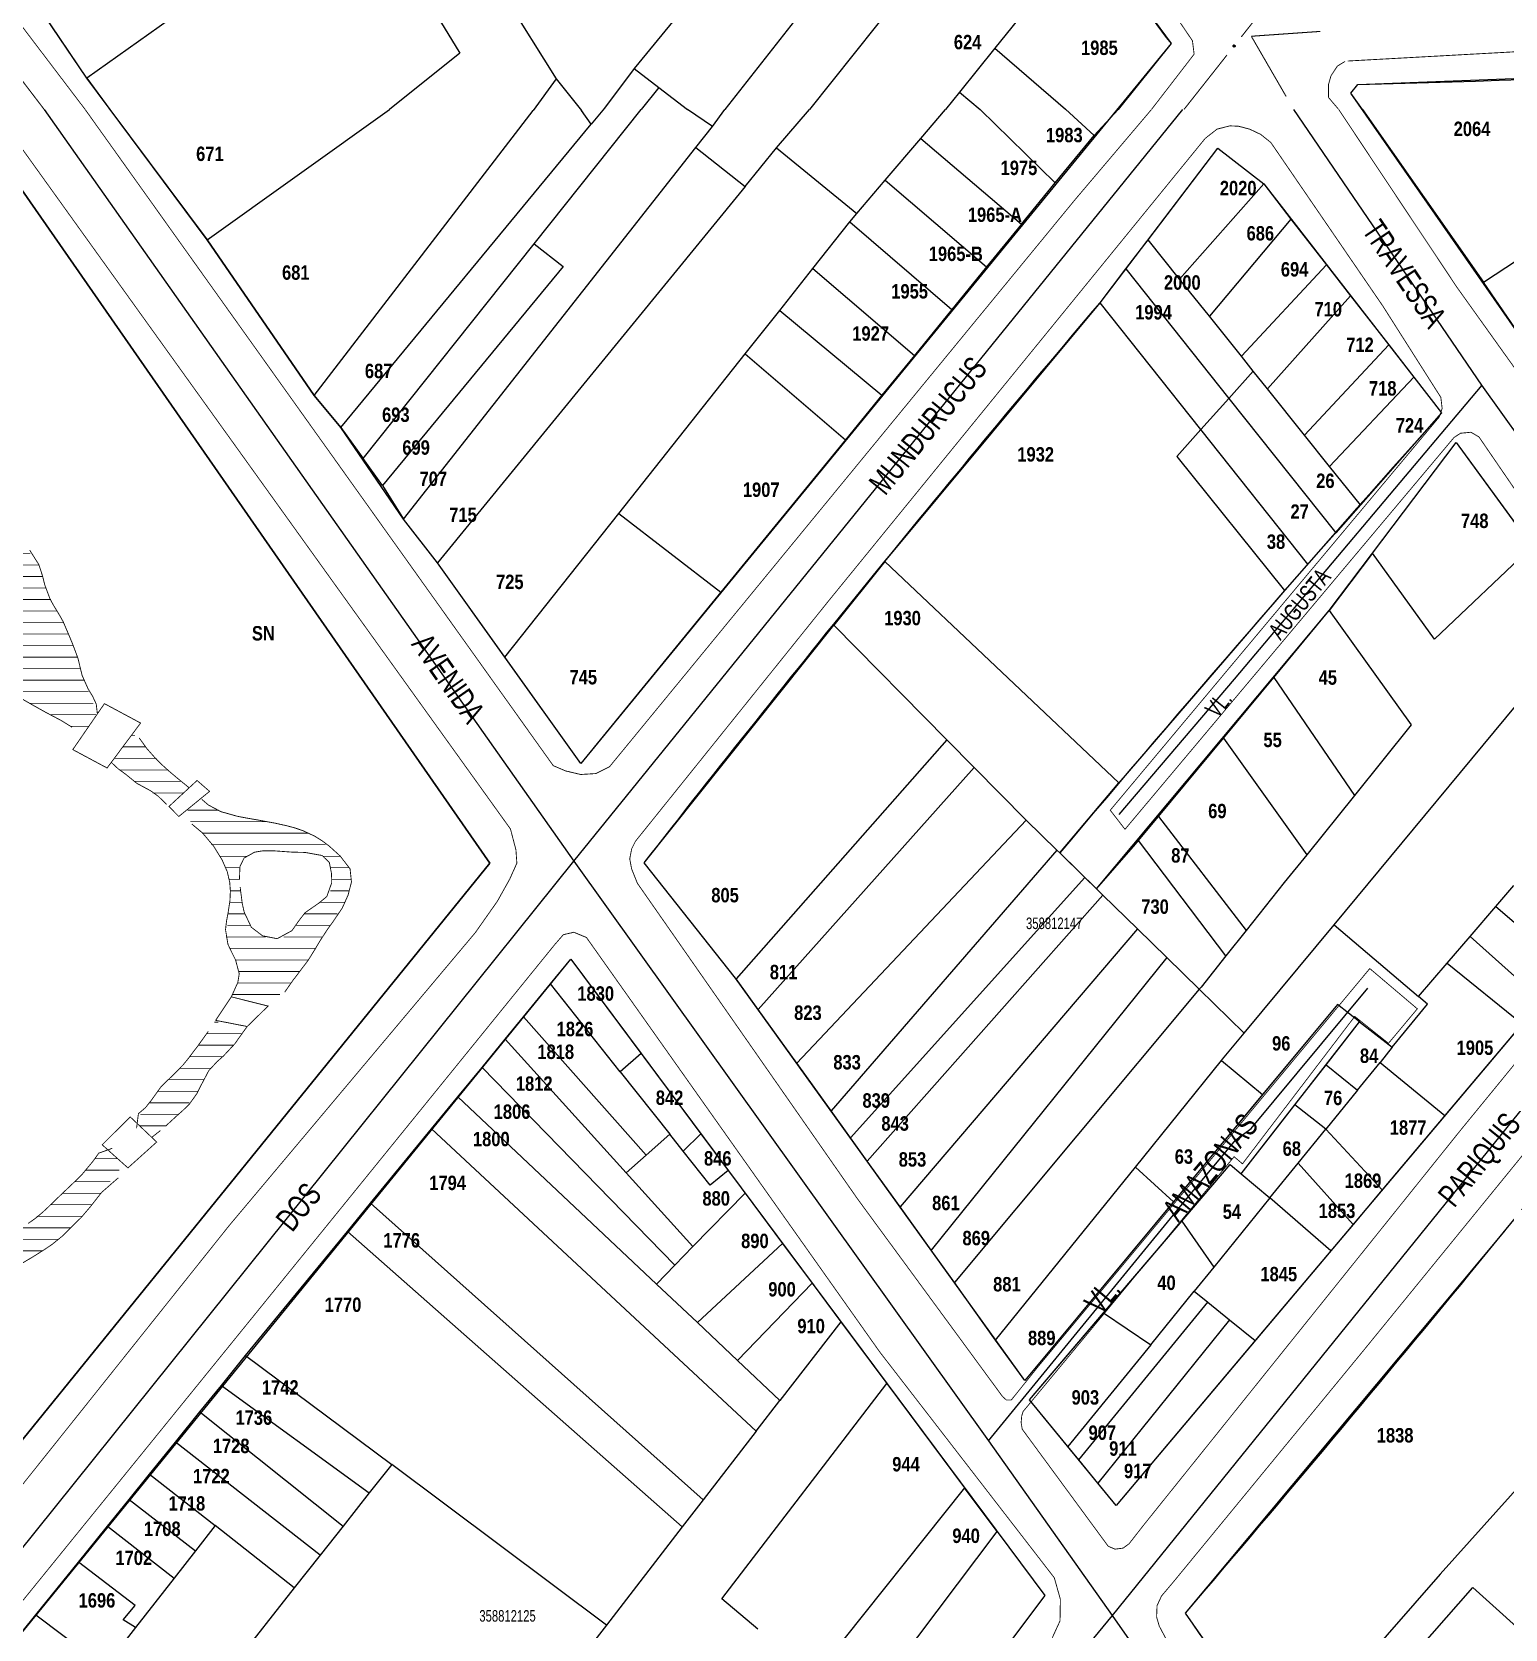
# Model space of a CAD drawing. Extents: x 200120 to 201962, y 4837541 to 4839252.
# Drawn here: x 201200 to 201455.8, y 4838482 to 4838759.2 of the extents above; entities that cross this region are included whole.
import ezdxf
from ezdxf.enums import TextEntityAlignment as Align

# ---------------------------------------------------------------- set-up
doc = ezdxf.new("R2010")
doc.units = 0
doc.header["$LTSCALE"] = 3
doc.header["$MEASUREMENT"] = 0
for name, color, linetype in [('CD-MALHA-LOTES', 40, 'CONTINUOUS'), ('CD_TXT_QUADRA', 7, 'CONTINUOUS'), ('HD-CURSO-PERENE', 170, 'CONTINUOUS'), ('HD-HACH-HIDROG', 160, 'CONTINUOUS'), ('HD-LAGOS-PERENE', 170, 'CONTINUOUS'), ('RU-QUADRAS', 210, 'CONTINUOUS'), ('SV-EIXO-RUA-PAV', 20, 'CONTINUOUS'), ('SV-PONTE-BUEIRO', 7, 'CONTINUOUS'), ('SV-RUA-PAVIM-S-GUIA-C-GUIA', 7, 'CONTINUOUS'), ('SV-TXT-RUA-PAV-S-GUIA-C-GUIA', 7, 'CONTINUOUS'), ('Th_NmrPort', 1, 'CONTINUOUS')]:
    doc.layers.add(name, color=color, linetype=linetype)
doc.styles.add('ARIAL', font='ARIAL.TTF')
doc.styles.get("Standard").update_dxf_attribs({"font": 'swisscbo.ttf'})

# ---------------------------------------------------------------- blocks, each defined once
blk = doc.blocks.new('*X11')
at = {"layer": 'HD-HACH-HIDROG', "const_width": 0.13}
for points in [[(201210.890618, 4838563.671278), (201214.92826, 4838563.671318)], [(201209.262786, 4838561.671228), (201215.197463, 4838561.671288)], [(201205.373453, 4838557.671124), (201212.091648, 4838557.671191)], [(201207.469318, 4838559.671177), (201213.652172, 4838559.671239)], [(201203.192215, 4838555.671069), (201210.48648, 4838555.671142)], [(201197.799749, 4838551.670949), (201206.778422, 4838551.671039)], [(201200.852047, 4838553.671012), (201208.764419, 4838553.671091)], [(201174.188808, 4838549.67068), (201174.506343, 4838549.670683)], [(201193.393474, 4838549.670872), (201204.535617, 4838549.670983)], [(201173.498357, 4838547.67064), (201179.138388, 4838547.670696)], [(201187.400069, 4838547.670779), (201201.772126, 4838547.670923)], [(201172.117454, 4838543.67056), (201194.9466, 4838543.670788)], [(201172.807906, 4838545.6706), (201198.464953, 4838545.670856)], [(201174.391255, 4838541.67055), (201191.741195, 4838541.670723)], [(201175.524446, 4838539.670528), (201190.546253, 4838539.670678)], [(201176.017243, 4838537.6705), (201190.222415, 4838537.670642)], [(201176.18825, 4838535.670469), (201190.18547, 4838535.670609)], [(201175.59253, 4838533.67043), (201190.285471, 4838533.670577)], [(201170.965045, 4838529.670317), (201179.391254, 4838529.670402)], [(201174.089612, 4838531.670382), (201175.780338, 4838531.670399)], [(201177.617227, 4838531.670417), (201182.226541, 4838531.670463)], [(201180.202134, 4838529.67041), (201180.202134, 4838529.67041)], [(201185.976041, 4838531.670501), (201190.385473, 4838531.670545)], [(201187.470831, 4838529.670483), (201190.365465, 4838529.670511)], [(201168.737535, 4838527.670262), (201180.079995, 4838527.670376)], [(201187.59671, 4838527.670451), (201190.367791, 4838527.670478)], [(201166.702279, 4838525.670209), (201181.318268, 4838525.670355)], [(201187.316739, 4838525.670415), (201187.316739, 4838525.670415)], [(201188.043168, 4838525.670422), (201190.076004, 4838525.670443)], [(201164.249134, 4838521.670118), (201189.147793, 4838521.670367)], [(201165.475707, 4838523.670164), (201189.658231, 4838523.670405)], [(201189.693796, 4838523.670406), (201189.693796, 4838523.670406)], [(201164.046543, 4838519.670083), (201175.062302, 4838519.670193)], [(201179.022817, 4838519.670233), (201188.137805, 4838519.670324)], [(201163.886682, 4838517.670049), (201174.041494, 4838517.67015)], [(201163.942699, 4838515.670016), (201174.563338, 4838515.670122)], [(201179.47287, 4838515.670172), (201185.852594, 4838515.670235)], [(201179.957822, 4838517.670209), (201187.127816, 4838517.670281)], [(201165.271744, 4838513.669997), (201183.688792, 4838513.670181)], [(201166.60079, 4838511.669977), (201180.188226, 4838511.670113)]]:
    blk.add_lwpolyline(points, dxfattribs=at)
blk = doc.blocks.new('*X9')
at = {"layer": 'HD-HACH-HIDROG', "const_width": 0.13}
for points in [[(201230.359949, 4838585.370392), (201236.516696, 4838585.370454)], [(201231.729866, 4838587.370439), (201232.382114, 4838587.370445)], [(201228.93867, 4838583.370345), (201235.013731, 4838583.370406)], [(201225.677369, 4838579.370246), (201231.166032, 4838579.370301)], [(201227.310153, 4838581.370296), (201233.194019, 4838581.370355)], [(201223.825072, 4838577.370195), (201229.910968, 4838577.370256)], [(201221.887359, 4838575.370142), (201228.85539, 4838575.370212)], [(201218.835526, 4838571.370046), (201225.362726, 4838571.370111)], [(201220.390891, 4838573.370095), (201227.367855, 4838573.370164)], [(201218.741047, 4838569.370012), (201223.257674, 4838569.370057)]]:
    blk.add_lwpolyline(points, dxfattribs=at)
blk = doc.blocks.new('*X8')
at = {"layer": 'HD-HACH-HIDROG', "const_width": 0.13}
for points in [[(201227.078708, 4838624.160421), (201232.444681, 4838624.160475)], [(201227.516299, 4838622.160393), (201240.786704, 4838622.160525)], [(201229.548697, 4838620.16038), (201248.017296, 4838620.160565)], [(201231.181465, 4838618.160363), (201251.059371, 4838618.160562)], [(201232.660057, 4838616.160345), (201237.377745, 4838616.160392)], [(201250.598676, 4838616.160525), (201253.512179, 4838616.160554)], [(201233.699439, 4838614.160323), (201236.216677, 4838614.160348)], [(201251.887103, 4838614.160504), (201255.00184, 4838614.160536)], [(201234.279632, 4838612.160295), (201236.124102, 4838612.160314)], [(201234.488168, 4838610.160264), (201236.272186, 4838610.160282)], [(201251.823922, 4838610.160438), (201255.105465, 4838610.160471)], [(201252.061783, 4838612.160473), (201255.45344, 4838612.160507)], [(201234.315131, 4838608.16023), (201236.529134, 4838608.160252)], [(201250.041766, 4838608.160387), (201254.359598, 4838608.16043)], [(201233.945875, 4838604.16016), (201238.065599, 4838604.160201)], [(201234.133878, 4838606.160195), (201237.068238, 4838606.160224)], [(201245.864907, 4838604.160279), (201251.763286, 4838604.160338)], [(201247.306118, 4838606.160327), (201253.061442, 4838606.160384)], [(201233.757872, 4838602.160125), (201240.592251, 4838602.160194)], [(201243.71573, 4838602.160225), (201250.481913, 4838602.160292)], [(201234.486066, 4838600.160099), (201249.255218, 4838600.160247)], [(201235.310504, 4838598.160075), (201248.028524, 4838598.160202)], [(201235.872422, 4838596.160047), (201246.532615, 4838596.160154)], [(201235.739524, 4838594.160013), (201245.032579, 4838594.160106)], [(201234.839907, 4838592.159971), (201243.08389, 4838592.160053)]]:
    blk.add_lwpolyline(points, dxfattribs=at)
blk = doc.blocks.new('*X7')
at = {"layer": 'HD-HACH-HIDROG', "const_width": 0.13}
for points in [[(201215.828089, 4838635.150081), (201219.780733, 4838635.150121)], [(201217.321082, 4838637.150129), (201217.961143, 4838637.150135)], [(201214.335095, 4838633.150033), (201221.674116, 4838633.150106)], [(201215.248473, 4838631.150009), (201223.643979, 4838631.150093)], [(201217.889099, 4838629.150003), (201226.001571, 4838629.150084)], [(201220.984069, 4838627.150001), (201226.432858, 4838627.150055)]]:
    blk.add_lwpolyline(points, dxfattribs=at)
blk = doc.blocks.new('*X6')
at = {"layer": 'HD-HACH-HIDROG', "const_width": 0.13}
for points in [[(201181.263297, 4838676.720947), (201191.504645, 4838676.721049)], [(201179.778399, 4838674.720899), (201184.575349, 4838674.720947)], [(201188.154752, 4838674.720983), (201194.214347, 4838674.721043)], [(201178.461892, 4838670.72082), (201181.95884, 4838670.720855)], [(201178.936281, 4838672.720857), (201182.95182, 4838672.720898)], [(201188.693458, 4838670.720922), (201198.213136, 4838670.721017)], [(201188.984239, 4838672.720958), (201196.324748, 4838672.721031)], [(201177.987503, 4838668.720782), (201181.30473, 4838668.720815)], [(201186.923676, 4838668.720871), (201199.750488, 4838668.720999)], [(201176.93777, 4838666.720738), (201177.384666, 4838666.720743)], [(201180.005839, 4838666.720769), (201180.65062, 4838666.720776)], [(201185.393109, 4838666.720823), (201189.687095, 4838666.720866)], [(201192.431794, 4838666.720893), (201201.266702, 4838666.720982)], [(201173.842308, 4838662.720641), (201178.558237, 4838662.720689)], [(201176.187281, 4838664.720698), (201178.687444, 4838664.720723)], [(201179.704897, 4838664.720733), (201180.613048, 4838664.720742)], [(201182.539204, 4838662.720728), (201183.01848, 4838662.720733)], [(201184.31452, 4838664.720779), (201187.633991, 4838664.720812)], [(201185.463094, 4838662.720758), (201185.551422, 4838662.720759)], [(201193.358196, 4838664.72087), (201201.864667, 4838664.720955)], [(201194.138275, 4838662.720844), (201202.462632, 4838662.720928)], [(201170.028672, 4838660.72057), (201178.160821, 4838660.720652)], [(201178.361535, 4838660.720654), (201182.90588, 4838660.720699)], [(201184.726873, 4838660.720717), (201184.833616, 4838660.720718)], [(201195.167163, 4838660.720822), (201203.33575, 4838660.720903)], [(201166.348862, 4838658.7205), (201178.815669, 4838658.720625)], [(201196.19605, 4838658.720799), (201204.442165, 4838658.720881)], [(201163.898178, 4838654.72041), (201169.17781, 4838654.720463)], [(201164.440996, 4838656.720448), (201176.9411, 4838656.720573)], [(201170.589492, 4838654.720477), (201176.605097, 4838654.720537)], [(201196.975912, 4838656.720774), (201205.524571, 4838656.720859)], [(201197.324413, 4838654.720744), (201206.371236, 4838654.720835)], [(201163.705483, 4838652.720375), (201167.967912, 4838652.720418)], [(201172.656382, 4838652.720465), (201176.995404, 4838652.720508)], [(201186.699066, 4838652.720605), (201192.726532, 4838652.720665)], [(201196.28653, 4838652.720701), (201207.217902, 4838652.72081)], [(201163.678838, 4838650.720342), (201167.749503, 4838650.720382)], [(201163.700913, 4838648.720309), (201168.329875, 4838648.720355)], [(201174.790362, 4838650.720453), (201207.964442, 4838650.720785)], [(201177.295915, 4838648.720445), (201208.540692, 4838648.720757)], [(201163.585079, 4838646.720275), (201169.704711, 4838646.720336)], [(201176.907418, 4838646.720408), (201188.558516, 4838646.720525)], [(201189.447763, 4838646.720533), (201209.116942, 4838646.72073)], [(201163.144131, 4838644.720237), (201185.631742, 4838644.720462)], [(201195.331431, 4838644.720559), (201209.866815, 4838644.720705)], [(201160.554474, 4838640.720146), (201169.229822, 4838640.720232)], [(201162.376797, 4838642.720197), (201182.408975, 4838642.720397)], [(201199.512727, 4838642.720568), (201210.686333, 4838642.72068)], [(201203.256563, 4838640.720573), (201211.193359, 4838640.720652)], [(201159.2, 4838638.720099), (201166.067923, 4838638.720168)], [(201206.750353, 4838638.720575), (201209.817805, 4838638.720605)], [(201159.2, 4838636.720066), (201163.416993, 4838636.720108)], [(201159.2, 4838634.720033), (201161.308496, 4838634.720054)]]:
    blk.add_lwpolyline(points, dxfattribs=at)

msp = doc.modelspace()

# ---------------------------------------------------------------- linework, layer by layer
at = {"layer": 'CD-MALHA-LOTES'}
for p, q in [((201248.19, 4838819.39), (201291.07, 4838751.07)), ((201365.2, 4838803.03), (201320.32, 4838745.75)), ((201372.64, 4838793.08), (201335.02, 4838745.75)), ((201256.63, 4838784.65), (201274.35, 4838755.52)), ((201209.58, 4838751.21), (201190.76, 4838779.03)), ((201383.56, 4838776.69), (201367.2, 4838756.41)), ((201383.56, 4838776.69), (201397.78, 4838757.2)), ((201240.33, 4838773.07), (201209.58, 4838751.21)), ((201321.19, 4838773.13), (201304.57, 4838752.88)), ((201397.78, 4838757.2), (201388.58, 4838745.74)), ((201274.35, 4838755.52), (201262.14, 4838745.75)), ((201367.2, 4838756.41), (201361.05, 4838748.78)), ((201367.2, 4838756.41), (201379.47, 4838745.8)), ((201209.58, 4838751.21), (201213.57, 4838745.75)), ((201304.57, 4838752.88), (201299.43, 4838745.98)), ((201304.57, 4838752.88), (201308.85, 4838749.58)), ((201430.22, 4838750.11), (201462.95, 4838751.36)), ((201291.07, 4838751.07), (201287.07, 4838745.62)), ((201291.07, 4838751.07), (201295.43, 4838745.62)), ((201308.85, 4838749.58), (201305.8, 4838745.75)), ((201308.85, 4838749.58), (201313.84, 4838745.75)), ((201361.05, 4838748.78), (201358.6, 4838745.75)), ((201361.05, 4838748.78), (201364.64, 4838745.75)), ((201428.96, 4838748.63), (201430.22, 4838750.11)), ((201431, 4838745.74), (201428.96, 4838748.63))]:
    msp.add_line(p, q, dxfattribs=at)
at = {"layer": 'CD-MALHA-LOTES', "linetype": 'Continuous'}
for p, q in [((201213.57, 4838745.75), (201230.45, 4838723.15)), ((201230.45, 4838723.15), (201262.14, 4838745.75)), ((201249.04, 4838696.15), (201287.07, 4838745.62)), ((201287.25, 4838722.48), (201305.8, 4838745.75)), ((201297.14, 4838743.2), (201295.43, 4838745.62)), ((201299.43, 4838745.98), (201297.14, 4838743.2)), ((201318.19, 4838742.84), (201313.84, 4838745.75)), ((201318.19, 4838742.84), (201320.32, 4838745.75)), ((201329.26, 4838739.09), (201335.02, 4838745.75)), ((201354.36, 4838740.76), (201358.6, 4838745.75)), ((201377.68, 4838733.04), (201364.64, 4838745.75)), ((201384.41, 4838741.27), (201379.47, 4838745.8)), ((201384.41, 4838741.27), (201388.58, 4838745.74)), ((201431, 4838745.74), (201452.03, 4838715.81)), ((201253.69, 4838690.58), (201297.14, 4838743.2)), ((201315.29, 4838739.18), (201318.19, 4838742.84)), ((201348.17, 4838733.49), (201354.36, 4838740.76)), ((201354.36, 4838740.76), (201371.84, 4838725.88)), ((201377.68, 4838733.04), (201384.41, 4838741.27)), ((201264.54, 4838674.67), (201315.29, 4838739.18)), ((201315.29, 4838739.18), (201323.82, 4838732.42)), ((201323.82, 4838732.42), (201329.26, 4838739.09)), ((201329.26, 4838739.09), (201343.26, 4838727.72)), ((201393.79, 4838723.17), (201405.91, 4838739.08)), ((201405.91, 4838739.08), (201413.85, 4838732.84)), ((201279.53, 4838614.96), (201198.29, 4838731.85)), ((201323.82, 4838732.42), (201270.44, 4838667.1)), ((201343.26, 4838727.72), (201348.17, 4838733.49)), ((201348.17, 4838733.49), (201365.76, 4838718.44)), ((201371.84, 4838725.88), (201377.68, 4838733.04)), ((201413.85, 4838732.84), (201399.26, 4838716.34)), ((201413.85, 4838732.84), (201418.58, 4838726.75)), ((201452.03, 4838715.81), (201477.13, 4838732.33)), ((201335.61, 4838718.17), (201342.03, 4838726.27)), ((201342.03, 4838726.27), (201343.26, 4838727.72)), ((201342.03, 4838726.27), (201359.71, 4838711.03)), ((201418.58, 4838726.75), (201404.42, 4838709.89)), ((201418.58, 4838726.75), (201424.76, 4838718.8)), ((201371.84, 4838725.88), (201365.76, 4838718.44)), ((201230.45, 4838723.15), (201249.04, 4838696.15)), ((201257.53, 4838685.2), (201287.25, 4838722.48)), ((201287.25, 4838722.48), (201292.26, 4838718.49)), ((201389.95, 4838718.12), (201393.79, 4838723.17)), ((201399.26, 4838716.34), (201393.79, 4838723.17)), ((201292.26, 4838718.49), (201260.9, 4838680.48)), ((201329.84, 4838710.9), (201335.61, 4838718.17)), ((201335.61, 4838718.17), (201353.22, 4838703.1)), ((201365.76, 4838718.44), (201359.71, 4838711.03)), ((201385.46, 4838712.24), (201389.95, 4838718.12)), ((201389.95, 4838718.12), (201407.81, 4838695.63)), ((201424.76, 4838718.8), (201409.99, 4838702.94)), ((201424.76, 4838718.8), (201428.93, 4838713.45)), ((201404.42, 4838709.89), (201399.26, 4838716.34)), ((201458.86, 4838705.87), (201452.03, 4838715.81)), ((201428.93, 4838713.45), (201414.52, 4838697.28)), ((201428.93, 4838713.45), (201435.58, 4838704.9)), ((201323.87, 4838703.37), (201329.84, 4838710.9)), ((201329.84, 4838710.9), (201347.59, 4838696.2)), ((201348.07, 4838667.32), (201385.46, 4838712.24)), ((201359.71, 4838711.03), (201353.22, 4838703.1)), ((201402.96, 4838690.21), (201385.46, 4838712.24)), ((201409.99, 4838702.94), (201404.42, 4838709.89)), ((201435.58, 4838704.9), (201420.94, 4838689.26)), ((201435.58, 4838704.9), (201439.91, 4838699.33)), ((201301.9, 4838675.67), (201323.87, 4838703.37)), ((201323.87, 4838703.37), (201341.25, 4838688.44)), ((201353.22, 4838703.1), (201347.59, 4838696.2)), ((201412.05, 4838700.36), (201409.99, 4838702.94)), ((201412.05, 4838700.36), (201407.81, 4838695.63)), ((201414.52, 4838697.28), (201412.05, 4838700.36)), ((201439.91, 4838699.33), (201425.29, 4838683.83)), ((201439.91, 4838699.33), (201444.74, 4838693.11)), ((201249.04, 4838696.15), (201253.69, 4838690.58)), ((201347.59, 4838696.2), (201341.25, 4838688.44)), ((201420.94, 4838689.26), (201414.52, 4838697.28)), ((201407.81, 4838695.63), (201402.96, 4838690.21)), ((201407.81, 4838695.63), (201426.35, 4838672.3)), ((201444.74, 4838693.11), (201430.64, 4838677.15)), ((201253.69, 4838690.58), (201257.53, 4838685.2)), ((201402.96, 4838690.21), (201398.8, 4838685.56)), ((201421.53, 4838666.84), (201402.96, 4838690.21)), ((201341.25, 4838688.44), (201319.64, 4838661.99)), ((201425.29, 4838683.83), (201420.94, 4838689.26)), ((201432.76, 4838668.77), (201447.25, 4838687.99)), ((201447.25, 4838687.99), (201460.43, 4838669.92)), ((201260.9, 4838680.48), (201257.53, 4838685.2)), ((201398.8, 4838685.56), (201417.48, 4838662.26)), ((201430.64, 4838677.15), (201425.29, 4838683.83)), ((201260.9, 4838680.48), (201264.54, 4838674.67)), ((201430.64, 4838677.15), (201426.35, 4838672.3)), ((201270.44, 4838667.1), (201264.54, 4838674.67)), ((201282.13, 4838650.73), (201301.9, 4838675.67)), ((201301.9, 4838675.67), (201319.64, 4838661.99)), ((201426.14, 4838672.06), (201421.53, 4838666.84)), ((201426.35, 4838672.3), (201426.14, 4838672.06)), ((201432.76, 4838668.77), (201425.24, 4838658.8)), ((201443.52, 4838653.85), (201432.76, 4838668.77)), ((201460.43, 4838669.92), (201443.52, 4838653.85)), ((201282.13, 4838650.73), (201270.44, 4838667.1)), ((201348.07, 4838667.32), (201339.24, 4838656.27)), ((201388.69, 4838628.88), (201348.07, 4838667.32)), ((201421.53, 4838666.84), (201417.48, 4838662.26)), ((201319.64, 4838661.99), (201295.33, 4838632.23)), ((201417.48, 4838662.26), (201388.69, 4838628.88)), ((201415.59, 4838647.17), (201425.24, 4838658.8)), ((201425.24, 4838658.8), (201439.43, 4838638.98)), ((201426.07, 4838604.28), (201469.83, 4838657.05)), ((201306.33, 4838615.02), (201339.24, 4838656.27)), ((201339.24, 4838656.27), (201358.83, 4838636.39)), ((201295.33, 4838632.23), (201282.13, 4838650.73)), ((201406.88, 4838636.68), (201415.59, 4838647.17)), ((201415.59, 4838647.17), (201429.59, 4838626.72)), ((201439.43, 4838638.98), (201429.59, 4838626.72)), ((201358.83, 4838636.39), (201322.29, 4838594.87)), ((201358.83, 4838636.39), (201363.58, 4838631.57)), ((201395.58, 4838623.05), (201406.88, 4838636.68)), ((201406.88, 4838636.68), (201421.32, 4838616.42)), ((201363.58, 4838631.57), (201326.1, 4838589.58)), ((201363.58, 4838631.57), (201372.6, 4838622.41)), ((201378.44, 4838616.73), (201388.69, 4838628.88)), ((201429.59, 4838626.72), (201421.32, 4838616.42)), ((201372.6, 4838622.41), (201332.8, 4838580.27)), ((201372.6, 4838622.41), (201377.92, 4838617.24)), ((201392.14, 4838618.92), (201395.58, 4838623.05)), ((201395.58, 4838623.05), (201410.82, 4838603.28)), ((201384.84, 4838610.51), (201391.59, 4838618.25)), ((201391.59, 4838618.25), (201392.14, 4838618.92)), ((201407.29, 4838598.86), (201392.14, 4838618.92)), ((201377.92, 4838617.24), (201338.78, 4838571.95)), ((201377.92, 4838617.24), (201378.44, 4838616.73)), ((201378.44, 4838616.73), (201382.79, 4838612.5)), ((201421.32, 4838616.42), (201417.43, 4838611.58)), ((201176.41, 4838487.83), (201279.53, 4838614.96)), ((201322.19, 4838595.01), (201306.33, 4838615.02)), ((201382.79, 4838612.5), (201342.11, 4838567.31)), ((201382.79, 4838612.5), (201384.84, 4838610.51)), ((201384.84, 4838610.51), (201385.95, 4838609.43)), ((201417.43, 4838611.58), (201410.82, 4838603.28)), ((201454.15, 4838607.46), (201457.25, 4838611.06)), ((201345.03, 4838563.24), (201385.95, 4838609.43)), ((201385.95, 4838609.43), (201391.97, 4838603.57)), ((201449.69, 4838602.26), (201454.15, 4838607.46)), ((201454.15, 4838607.46), (201466.77, 4838596.61)), ((201410.46, 4838585.45), (201426.07, 4838604.28)), ((201426.07, 4838604.28), (201440.71, 4838591.82)), ((201391.97, 4838603.57), (201350.73, 4838555.32)), ((201391.97, 4838603.57), (201397.03, 4838598.61)), ((201410.82, 4838603.28), (201407.29, 4838598.86)), ((201445.69, 4838597.62), (201449.69, 4838602.26)), ((201449.69, 4838602.26), (201462.11, 4838591.08)), ((201407.29, 4838598.86), (201402.99, 4838593.46)), ((201290.06, 4838593.99), (201293.59, 4838598.29)), ((201293.59, 4838598.29), (201305.8, 4838581.9)), ((201397.03, 4838598.61), (201356.14, 4838547.78)), ((201397.03, 4838598.61), (201402.67, 4838593.08)), ((201440.71, 4838591.82), (201445.69, 4838597.62)), ((201445.69, 4838597.62), (201458.71, 4838587.05)), ((201285.39, 4838588.3), (201290.06, 4838593.99)), ((201302.15, 4838578.76), (201290.06, 4838593.99)), ((201322.29, 4838594.87), (201322.19, 4838595.01)), ((201326.1, 4838589.58), (201322.29, 4838594.87)), ((201402.99, 4838593.46), (201402.67, 4838593.08)), ((201402.67, 4838593.08), (201360.18, 4838542.16)), ((201402.67, 4838593.08), (201410.46, 4838585.45)), ((201426.65, 4838590.45), (201413.66, 4838574.83)), ((201430.49, 4838587.45), (201426.65, 4838590.45)), ((201436.17, 4838583), (201442.27, 4838590.5)), ((201442.27, 4838590.5), (201440.71, 4838591.82)), ((201282.19, 4838584.4), (201285.39, 4838588.3)), ((201285.39, 4838588.3), (201306.66, 4838564.29)), ((201332.8, 4838580.27), (201326.1, 4838589.58)), ((201406.73, 4838580.95), (201410.46, 4838585.45)), ((201424.68, 4838579.98), (201430.49, 4838587.45)), ((201430.49, 4838587.45), (201436.17, 4838583)), ((201458.71, 4838587.05), (201445.3, 4838571.14)), ((201278.18, 4838579.52), (201282.19, 4838584.4)), ((201303.18, 4838561.21), (201282.19, 4838584.4)), ((201436.17, 4838583), (201434.05, 4838580.39)), ((201273.99, 4838574.42), (201278.18, 4838579.52)), ((201278.18, 4838579.52), (201311.64, 4838545.18)), ((201305.8, 4838581.9), (201302.15, 4838578.76)), ((201305.8, 4838581.9), (201316.18, 4838567.97)), ((201332.87, 4838580.17), (201332.8, 4838580.27)), ((201338.78, 4838571.95), (201332.87, 4838580.17)), ((201391.58, 4838562.2), (201406.53, 4838580.7)), ((201406.53, 4838580.7), (201406.73, 4838580.95)), ((201406.53, 4838580.7), (201413.66, 4838574.83)), ((201419.27, 4838573.04), (201424.68, 4838579.98)), ((201424.68, 4838579.98), (201430.13, 4838575.56)), ((201430.13, 4838575.56), (201434.05, 4838580.39)), ((201434.05, 4838580.39), (201445.3, 4838571.14)), ((201302.15, 4838578.76), (201310.76, 4838567.92)), ((201269.43, 4838568.87), (201273.99, 4838574.42)), ((201308.47, 4838541.91), (201273.99, 4838574.42)), ((201413.66, 4838574.83), (201398.18, 4838556.19)), ((201430.13, 4838575.56), (201424.66, 4838568.82)), ((201342.11, 4838567.31), (201338.78, 4838571.95)), ((201409.94, 4838561.05), (201419.27, 4838573.04)), ((201424.66, 4838568.82), (201419.27, 4838573.04)), ((201445.3, 4838571.14), (201434.44, 4838558.26)), ((201258.82, 4838555.94), (201269.43, 4838568.87)), ((201269.43, 4838568.87), (201325.77, 4838516.37)), ((201419.84, 4838562.9), (201424.66, 4838568.82)), ((201424.66, 4838568.82), (201434.44, 4838558.26)), ((201310.76, 4838567.92), (201306.66, 4838564.29)), ((201313.08, 4838565), (201310.76, 4838567.92)), ((201316.18, 4838567.97), (201313.08, 4838565)), ((201316.18, 4838567.97), (201320.9, 4838561.62)), ((201345.03, 4838563.24), (201342.11, 4838567.31)), ((201306.66, 4838564.29), (201303.18, 4838561.21)), ((201317.79, 4838559.06), (201313.08, 4838565)), ((201350.73, 4838555.32), (201345.03, 4838563.24)), ((201399.63, 4838552.83), (201408.01, 4838562.66)), ((201408.01, 4838562.66), (201409.94, 4838561.05)), ((201414.94, 4838556.86), (201419.84, 4838562.9)), ((201419.84, 4838562.9), (201429.37, 4838552.25)), ((201303.18, 4838561.21), (201314.77, 4838548.4)), ((201320.9, 4838561.62), (201317.79, 4838559.06)), ((201320.9, 4838561.62), (201323.82, 4838557.71)), ((201367.33, 4838532.2), (201391.58, 4838562.2)), ((201391.58, 4838562.2), (201398.18, 4838556.19)), ((201409.94, 4838561.05), (201414.94, 4838556.86)), ((201323.82, 4838557.71), (201314.77, 4838548.4)), ((201323.82, 4838557.71), (201330.34, 4838548.95)), ((201434.44, 4838558.26), (201429.37, 4838552.25)), ((201254.8, 4838551.05), (201258.82, 4838555.94)), ((201258.82, 4838555.94), (201316.58, 4838504.48)), ((201356.14, 4838547.78), (201350.73, 4838555.32)), ((201398.18, 4838556.19), (201372.39, 4838525.16)), ((201414.94, 4838556.86), (201405.19, 4838544.86)), ((201425.5, 4838547.66), (201414.94, 4838556.86)), ((201386.06, 4838536.89), (201399.63, 4838552.83)), ((201399.63, 4838552.83), (201405.19, 4838544.86)), ((201429.37, 4838552.25), (201425.5, 4838547.66)), ((201237.13, 4838529.52), (201254.8, 4838551.05)), ((201312.93, 4838499.76), (201254.8, 4838551.05)), ((201315.56, 4838535.23), (201330.34, 4838548.95)), ((201330.34, 4838548.95), (201335.48, 4838542.05)), ((201400.28, 4838484.81), (201455.8, 4838551.26)), ((201314.77, 4838548.4), (201311.64, 4838545.18)), ((201360.18, 4838542.16), (201356.14, 4838547.78)), ((201425.5, 4838547.66), (201412.39, 4838532.11)), ((201311.64, 4838545.18), (201308.47, 4838541.91)), ((201405.19, 4838544.86), (201401.78, 4838540.67)), ((201308.47, 4838541.91), (201315.56, 4838535.23)), ((201335.48, 4838542.05), (201322.52, 4838528.67)), ((201335.48, 4838542.05), (201340.45, 4838535.38)), ((201367.33, 4838532.2), (201360.18, 4838542.16)), ((201394.24, 4838531.38), (201401.78, 4838540.67)), ((201401.78, 4838540.67), (201404.13, 4838538.77)), ((201381.76, 4838511.4), (201404.13, 4838538.77)), ((201404.13, 4838538.77), (201407.94, 4838535.7)), ((201322.52, 4838528.67), (201315.56, 4838535.23)), ((201340.45, 4838535.38), (201329.89, 4838521.71)), ((201340.45, 4838535.38), (201348.46, 4838524.64)), ((201373.22, 4838521.82), (201386.06, 4838536.89)), ((201407.94, 4838535.7), (201385.05, 4838507.38)), ((201386.06, 4838536.89), (201394.24, 4838531.38)), ((201407.94, 4838535.7), (201412.39, 4838532.11)), ((201372.39, 4838525.16), (201367.33, 4838532.2)), ((201232.93, 4838524.33), (201237.13, 4838529.52)), ((201237.13, 4838529.52), (201262.5, 4838510.57)), ((201394.24, 4838531.38), (201379.87, 4838513.7)), ((201412.39, 4838532.11), (201388.25, 4838503.48)), ((201479.98, 4838531.17), (201444.49, 4838491.54)), ((201329.89, 4838521.71), (201322.52, 4838528.67)), ((201229.21, 4838519.72), (201232.93, 4838524.33)), ((201232.93, 4838524.33), (201258.61, 4838505.66)), ((201319.79, 4838487.26), (201348.46, 4838524.64)), ((201348.46, 4838524.64), (201361.92, 4838506.57)), ((201325.77, 4838516.37), (201329.89, 4838521.71)), ((201379.87, 4838513.7), (201373.22, 4838521.82)), ((201224.97, 4838514.48), (201229.21, 4838519.72)), ((201229.21, 4838519.72), (201254.05, 4838499.89)), ((201325.77, 4838516.37), (201316.58, 4838504.48)), ((201220.48, 4838508.93), (201224.97, 4838514.48)), ((201250.08, 4838494.86), (201224.97, 4838514.48)), ((201381.76, 4838511.4), (201379.87, 4838513.7)), ((201262.5, 4838510.57), (201258.61, 4838505.66)), ((201299.77, 4838482.73), (201262.5, 4838510.57)), ((201385.05, 4838507.38), (201381.76, 4838511.4)), ((201216.93, 4838504.53), (201220.48, 4838508.93)), ((201220.48, 4838508.93), (201231.85, 4838499.99)), ((201388.25, 4838503.48), (201385.05, 4838507.38)), ((201213.19, 4838499.91), (201216.93, 4838504.53)), ((201216.93, 4838504.53), (201228.42, 4838495.6)), ((201258.61, 4838505.66), (201254.05, 4838499.89)), ((201316.58, 4838504.48), (201312.93, 4838499.76)), ((201361.92, 4838506.57), (201318.95, 4838452.67)), ((201367.58, 4838498.97), (201361.92, 4838506.57)), ((201208.15, 4838493.67), (201213.19, 4838499.91)), ((201213.19, 4838499.91), (201224.74, 4838490.89)), ((201231.85, 4838499.99), (201228.42, 4838495.6)), ((201245.59, 4838489.18), (201231.85, 4838499.99)), ((201254.05, 4838499.89), (201250.08, 4838494.86)), ((201312.93, 4838499.76), (201299.77, 4838482.73)), ((201338.07, 4838459.77), (201367.58, 4838498.97)), ((201367.58, 4838498.97), (201375.85, 4838487.86)), ((201200.73, 4838484.5), (201208.15, 4838493.67)), ((201217.94, 4838486.13), (201208.15, 4838493.67)), ((201228.42, 4838495.6), (201224.74, 4838490.89)), ((201250.08, 4838494.86), (201245.59, 4838489.18)), ((201224.74, 4838490.89), (201218.03, 4838482.31)), ((201444.49, 4838491.54), (201417.3, 4838460.54)), ((201245.59, 4838489.18), (201216.76, 4838452.7)), ((201375.85, 4838487.86), (201349.32, 4838452.48)), ((201420.68, 4838455.73), (201450.16, 4838489.24)), ((201450.16, 4838489.24), (201473.43, 4838468.21)), ((201215.91, 4838483.65), (201217.94, 4838486.13)), ((201326.07, 4838482.03), (201319.79, 4838487.26)), ((201191.07, 4838472.56), (201200.73, 4838484.5)), ((201200.73, 4838484.5), (201209.89, 4838477.59)), ((201218.03, 4838482.31), (201212.69, 4838475.48)), ((201218.03, 4838482.31), (201215.91, 4838483.65)), ((201299.77, 4838482.73), (201297.35, 4838479.6)), ((201417.3, 4838460.54), (201400.28, 4838484.81))]:
    msp.add_line(p, q, dxfattribs=at)
at = {"layer": 'HD-CURSO-PERENE', "const_width": 0.15}
for points in [[(201211.39, 4838641.01), (201211.21, 4838642.56), (201210.58, 4838643.93), (201209.79, 4838645.22), (201208.76, 4838647.54), (201208.4, 4838649.01), (201208.05, 4838650.48), (201207.17, 4838652.85), (201206.37, 4838654.78), (201205.45, 4838656.91), (201204.71, 4838658.22), (201203.92, 4838659.5), (201203.19, 4838660.81), (201202.28, 4838663.23), (201201.92, 4838664.7), (201201.25, 4838666.77), (201199.66, 4838669.29)], [(201197.73, 4838643.8), (201200.35, 4838642.31), (201202.4, 4838641.16), (201203.73, 4838640.46), (201205.25, 4838639.65), (201207.02, 4838638.55)]]:
    msp.add_lwpolyline(points, dxfattribs=at)
at = {"layer": 'HD-LAGOS-PERENE', "const_width": 0.15}
for points in [[(201227.38, 4838628.01), (201225.12, 4838629.85), (201223.91, 4838630.88), (201222.72, 4838631.95), (201221.6, 4838633.03), (201219.99, 4838634.86), (201218.67, 4838636.69)], [(201213.82, 4838632.46), (201215, 4838631.35), (201216.31, 4838630.4), (201218.25, 4838628.82), (201220.69, 4838627.5), (201221.95, 4838626.59), (201223.46, 4838625.14)], [(201229.52, 4838626.04), (201230.7, 4838625.04), (201232.85, 4838623.9), (201235.73, 4838623.09), (201237.21, 4838622.81), (201239.22, 4838622.46), (201242.17, 4838621.92), (201244.22, 4838621.47), (201245.67, 4838621.08), (201247.09, 4838620.6), (201249.14, 4838619.64), (201250.42, 4838618.84), (201251.63, 4838617.94), (201253.56, 4838616.19), (201255.27, 4838613.96), (201255.51, 4838611.68), (201254.92, 4838609.41), (201253.92, 4838607.18), (201252.23, 4838604.69), (201251.34, 4838603.46), (201249.97, 4838601.35), (201249.21, 4838600.06), (201248.01, 4838598.13), (201246.21, 4838595.74), (201245.3, 4838594.55), (201243.92, 4838592.56)], [(201234.66, 4838591.76), (201235.78, 4838594.25), (201236.03, 4838595.76), (201235.4, 4838598.15), (201234.71, 4838599.52), (201234.07, 4838600.88), (201233.65, 4838603.43), (201233.83, 4838604.93), (201234.11, 4838606.44), (201234.42, 4838608.47), (201234.49, 4838610.14), (201234.38, 4838611.64), (201233.95, 4838613.48), (201233.07, 4838615.5), (201231.59, 4838617.91), (201229.66, 4838620.2), (201227.79, 4838621.76)], [(201236.19, 4838610.8), (201236.56, 4838607.92), (201236.89, 4838606.46), (201238.13, 4838603.84), (201240.08, 4838602.35), (201242.61, 4838601.85), (201245.17, 4838603.24), (201246.34, 4838604.91), (201247.45, 4838606.36), (201249.91, 4838608.07), (201251.24, 4838609.18), (201252.08, 4838611.56), (201252.05, 4838613.14), (201251.67, 4838615.08), (201250.42, 4838616.29), (201247.48, 4838616.82), (201245.17, 4838616.88), (201242.2, 4838617.09), (201240.18, 4838617.11), (201238.69, 4838616.87), (201236.86, 4838615.84), (201236.16, 4838614.4), (201236.06, 4838612.1)], [(201218.21, 4838568.96), (201218.53, 4838571.48), (201219.75, 4838572.52), (201220.82, 4838573.87), (201222.42, 4838576.11), (201223.48, 4838577.17), (201224.59, 4838578.21), (201226.25, 4838579.91), (201227.2, 4838581.07), (201228.91, 4838583.33), (201230.66, 4838585.77)], [(201237.41, 4838586.61), (201236.12, 4838584.82), (201235.25, 4838583.59), (201233.29, 4838581.49), (201232.16, 4838580.49), (201230.75, 4838578.96), (201229.35, 4838576.31), (201228.68, 4838574.96), (201227.36, 4838573.12), (201226.28, 4838572.07), (201225.14, 4838571.06), (201223.24, 4838569.31)], [(201222.34, 4838568.54), (201220.84, 4838567.37)], [(201213.99, 4838565.47), (201211.65, 4838564.63), (201210.58, 4838563.14), (201208.7, 4838560.88), (201207.51, 4838559.71), (201206.42, 4838558.68), (201204.25, 4838556.61), (201202.93, 4838555.32), (201201.82, 4838554.29), (201200.67, 4838553.33), (201199.4, 4838552.43)], [(201197.79, 4838545.19), (201200.36, 4838546.72), (201202.35, 4838547.98), (201203.59, 4838548.83), (201205.46, 4838550.34), (201207.55, 4838552.45), (201208.63, 4838553.5), (201210.27, 4838555.43), (201212.12, 4838557.8), (201213.8, 4838559.27), (201215.05, 4838560.36)]]:
    msp.add_lwpolyline(points, dxfattribs=at)
at = {"layer": 'RU-QUADRAS', "color": 6, "linetype": 'Continuous'}
for points in [[(201190.76, 4838779.03, -0.006744), (201318.61, 4838867.75), (201338.24, 4838841.83), (201355.08, 4838816.64), (201372.64, 4838793.08, 0.021303), (201397.78, 4838757.2), (201295.33, 4838632.23), (201270.44, 4838667.1), (201264.54, 4838674.67), (201253.69, 4838690.58), (201249.04, 4838696.15), (201230.45, 4838723.15), (201209.58, 4838751.21)], [(201306.33, 4838615.02, -0.010298), (201385.46, 4838712.24), (201405.91, 4838739.08), (201413.85, 4838732.84), (201444.74, 4838693.11, 0.007389), (201378.44, 4838616.73), (201384.84, 4838610.51), (201425.24, 4838658.8), (201447.25, 4838687.99), (201492.05, 4838626.59), (201388.25, 4838503.48), (201373.22, 4838521.82), (201408.01, 4838562.66), (201409.94, 4838561.05), (201430.49, 4838587.45), (201426.65, 4838590.45), (201372.39, 4838525.16), (201322.19, 4838595.01)], [(201072.97, 4838566.75), (201089.66, 4838589.67), (201198.29, 4838731.85), (201279.53, 4838614.96), (201176.41, 4838487.83, 0.00604)], [(201400.28, 4838484.81, 0.01074), (201500.91, 4838607.67), (201503.79, 4838607.93), (201538.01, 4838561.37), (201544.7, 4838549.92), (201483.56, 4838472.42), (201487.91, 4838468.75, -0.007868), (201540.61, 4838533.18, -0.085838), (201549.02, 4838545.01), (201580.36, 4838495.98), (201523.43, 4838423.44), (201480.93, 4838373.06, -0.009028)]]:
    msp.add_lwpolyline(points, format="xyb", close=True, dxfattribs=at)
msp.add_lwpolyline([(201468.47, 4838691.89), (201428.96, 4838748.63), (201430.22, 4838750.11, 0.014454), (201560.8, 4838757.06)], format="xyb", dxfattribs=at)
msp.add_lwpolyline([(201191.07, 4838472.56), (201293.59, 4838598.29), (201375.85, 4838487.86), (201302.69, 4838390.29), (201292.08, 4838399.24), (201289.78, 4838396.21)], close=True, dxfattribs=at)
at = {"layer": 'SV-EIXO-RUA-PAV', "const_width": 0.18}
for points in [[(201409.96, 4838758.36), (201416.78, 4838766.99)], [(201411.71, 4838758.48), (201423.68, 4838759.32)], [(201411.74, 4838758.42), (201417.75, 4838748.03)], [(201400.04, 4838745.8), (201407.48, 4838755.22)], [(201196.62, 4838753.05), (201202.08, 4838745.9)], [(201202.08, 4838745.9), (201202.17, 4838745.78)]]:
    msp.add_lwpolyline(points, dxfattribs=at)
at = {"layer": 'SV-EIXO-RUA-PAV'}
msp.add_lwpolyline([(201408.55, 4838756.74), (201408.54, 4838756.79), (201408.54, 4838756.84), (201408.56, 4838756.87), (201408.58, 4838756.9), (201408.6, 4838756.92), (201408.63, 4838756.95), (201408.67, 4838756.96), (201408.72, 4838756.97), (201408.76, 4838756.96), (201408.8, 4838756.95), (201408.83, 4838756.93), (201408.85, 4838756.9), (201408.87, 4838756.87), (201408.89, 4838756.83), (201408.89, 4838756.78), (201408.89, 4838756.74), (201408.88, 4838756.71), (201408.86, 4838756.68), (201408.83, 4838756.65), (201408.8, 4838756.63), (201408.76, 4838756.62), (201408.71, 4838756.61), (201408.67, 4838756.62), (201408.64, 4838756.63), (201408.61, 4838756.65), (201408.58, 4838756.68), (201408.56, 4838756.7), (201408.55, 4838756.74)], close=True, dxfattribs=at)
for points in [[(201408.54, 4838756.79), (201408.63, 4838756.95)], [(201408.54, 4838756.77), (201408.65, 4838756.95)], [(201408.54, 4838756.82), (201408.61, 4838756.93)], [(201408.54, 4838756.84), (201408.6, 4838756.92)], [(201408.55, 4838756.74), (201408.67, 4838756.96)], [(201408.56, 4838756.7), (201408.72, 4838756.97)], [(201408.56, 4838756.72), (201408.7, 4838756.96)], [(201408.57, 4838756.69), (201408.74, 4838756.96)], [(201408.58, 4838756.68), (201408.76, 4838756.96)], [(201408.6, 4838756.67), (201408.78, 4838756.95)], [(201408.61, 4838756.65), (201408.8, 4838756.95)], [(201408.63, 4838756.64), (201408.81, 4838756.94)], [(201408.64, 4838756.63), (201408.83, 4838756.93)], [(201408.66, 4838756.63), (201408.84, 4838756.91)], [(201408.67, 4838756.62), (201408.85, 4838756.9)], [(201408.69, 4838756.62), (201408.86, 4838756.88)], [(201408.71, 4838756.61), (201408.87, 4838756.87)], [(201408.74, 4838756.62), (201408.88, 4838756.85)], [(201408.76, 4838756.62), (201408.89, 4838756.83)], [(201408.78, 4838756.63), (201408.89, 4838756.8)], [(201408.8, 4838756.63), (201408.89, 4838756.78)], [(201408.82, 4838756.65), (201408.89, 4838756.76)], [(201408.83, 4838756.65), (201408.89, 4838756.74)], [(201159.2, 4838446.2), (201177.48, 4838470.12), (201294.1, 4838615.32), (201399.83, 4838745.75)], [(201202.19, 4838745.75), (201294.1, 4838615.32), (201366.09, 4838514.71), (201387.56, 4838484.41), (201411.41, 4838450.3), (201421.99, 4838434.94), (201479.46, 4838355.04), (201506.19, 4838317.28), (201573.43, 4838226.39)], [(201501.86, 4838625.75), (201475.51, 4838663.96), (201462.05, 4838683.48), (201451.71, 4838697.94), (201419.07, 4838745.75)], [(201451.71, 4838697.94), (201408.73, 4838646.92), (201388.72, 4838623.42)], [(201501.86, 4838625.75), (201497.65, 4838620.53), (201387.56, 4838484.41), (201299.51, 4838377.44), (201202.96, 4838257.34), (201159.2, 4838198.72)], [(201366.09, 4838514.71), (201400.81, 4838557.08), (201409.01, 4838566.97), (201411.67, 4838568.9), (201431.93, 4838593.27)]]:
    msp.add_lwpolyline(points, dxfattribs=at)
at = {"layer": 'SV-PONTE-BUEIRO', "const_width": 0.15}
for points in [[(201213.09, 4838631.48), (201218.91, 4838639.28), (201212.63, 4838642.65), (201207.14, 4838634.67)], [(201230.88, 4838627.42), (201225.54, 4838623.06), (201223.83, 4838624.8), (201228.71, 4838629.31)], [(201234.66, 4838591.76), (201241.04, 4838590.16), (201237.41, 4838586.61), (201231.94, 4838587.68)], [(201217.11, 4838570.92), (201221.7, 4838566.56), (201216.71, 4838562.07), (201212.24, 4838566.08)]]:
    msp.add_lwpolyline(points, close=True, dxfattribs=at)
at = {"layer": 'SV-RUA-PAVIM-S-GUIA-C-GUIA', "const_width": 0.15}
for points in [[(201209.28, 4838745.78), (201186.09, 4838776.3)], [(201390.73, 4838773.54), (201401.49, 4838757.7)], [(201401.49, 4838757.7), (201401.78, 4838755.37)], [(201428.42, 4838754.18), (201484.06, 4838757.25)], [(201401.78, 4838755.37), (201394.4, 4838745.8)], [(201425.09, 4838747.87), (201425.12, 4838750.17), (201425.54, 4838751.62), (201426.64, 4838753.3), (201427.96, 4838754.1)], [(201209.3, 4838745.75), (201290.53, 4838631.89), (201292.68, 4838630.97), (201295.3, 4838630.35), (201297.91, 4838630.51), (201300.29, 4838631.68), (201381.06, 4838730.06), (201394.36, 4838745.75)], [(201426.84, 4838745.81), (201425.09, 4838747.87)], [(201464.66, 4838690.76), (201447.37, 4838714.95), (201426.89, 4838745.75)], [(201492.57, 4838623.07), (201448.04, 4838568.63), (201392.98, 4838500.03), (201390.49, 4838496.84), (201389.45, 4838496.08), (201388.03, 4838495.9), (201386.86, 4838496.41), (201371.94, 4838516.72), (201371.75, 4838517.86), (201371.85, 4838519), (201372.09, 4838519.79), (201408.72, 4838564.01), (201410.17, 4838562.78), (201429.66, 4838588.36), (201435.51, 4838583.69), (201440.52, 4838589.68), (201432.27, 4838596.67), (201403.88, 4838562.56), (201374.66, 4838527.54), (201370.04, 4838521.78), (201369.2, 4838521.78), (201368.52, 4838522.39), (201343.39, 4838556.64), (201305.14, 4838611.47), (201304.15, 4838613.94), (201303.81, 4838615.69), (201304.15, 4838617.45), (201304.81, 4838618.77), (201338.42, 4838660.59), (201403.7, 4838740.75), (201405.77, 4838742.37), (201408, 4838742.93), (201409.5, 4838742.86), (201411.43, 4838742.35), (201413.33, 4838741.45), (201415.1, 4838740.03), (201434.52, 4838711.68), (201444.6, 4838695.81), (201444.83, 4838693.9), (201444.32, 4838692.39), (201387.22, 4838624.15), (201389.78, 4838620.84), (201446.9, 4838688.85), (201448.03, 4838689.58), (201449.82, 4838689.75), (201451.21, 4838688.95), (201478.99, 4838648.39)], [(201159.2, 4838688.22), (201198.32, 4838738.98), (201206.48, 4838727.61), (201283.11, 4838620.89), (201284.06, 4838617.27), (201284.22, 4838614.96), (201282.98, 4838612.19), (201280.83, 4838608.34), (201277.02, 4838602.92), (201234.3, 4838552.08), (201207.76, 4838518.82), (201195.87, 4838503.93), (201180.22, 4838484.32), (201176.59, 4838482.11), (201172.88, 4838482.38), (201166.68, 4838487.14), (201159.2, 4838492.87)], [(201414.65, 4838456.58), (201398.83, 4838477.66), (201396.83, 4838480.46), (201395.72, 4838482.56), (201395.27, 4838484.11), (201395.34, 4838486.08), (201396.11, 4838487.76), (201398.14, 4838490.16), (201431.15, 4838530.34), (201489.13, 4838601.5), (201499.77, 4838614.49)], [(201377.15, 4838480.51), (201378.5, 4838483.44), (201378.56, 4838487.2), (201377.51, 4838490.93), (201347.19, 4838530.15), (201296.3, 4838602.06), (201294.12, 4838602.97), (201292.29, 4838602.55), (201290.82, 4838600.86), (201207.88, 4838498.59), (201190.15, 4838476.72)]]:
    msp.add_lwpolyline(points, dxfattribs=at)

# ---------------------------------------------------------------- block references
at = {"layer": 'HD-CURSO-PERENE'}
msp.add_blockref('*X6', (0, 0), dxfattribs=at)
at = {"layer": 'HD-LAGOS-PERENE'}
for name in ['*X7', '*X8', '*X9', '*X11']:
    msp.add_blockref(name, (0, 0), dxfattribs=at)

# ---------------------------------------------------------------- texts
at = {"layer": 'CD_TXT_QUADRA', "color": 7, "linetype": 'Continuous', "style": 'ARIAL', "width": 0.7}
for s, p in [('358812147', (201372.6, 4838603.52)), ('358812125', (201277.71, 4838483.32))]:
    msp.add_text(s, height=2, dxfattribs=at).set_placement(p)
at = {"layer": 'SV-TXT-RUA-PAV-S-GUIA-C-GUIA', "style": 'ARIAL', "width": 0.7}
for s, height, rotation, p in [('TRAVESSA                                                   DR.', 4, 304, (201430.82, 4838724.79)), ('MUNDURUCUS', 4, 51, (201348.16, 4838678.6)), ('VL.                AUGUSTA', 3, 51, (201405.79, 4838639.96)), ('AVENIDA', 4, 305, (201265.78, 4838652.94)), ('VL.              AMAZONAS', 4, 50, (201385.49, 4838536.36)), ('PARIQUIS', 4, 51, (201446.94, 4838555)), ('DOS', 4, 51, (201245.22, 4838550.75))]:
    msp.add_text(s, height=height, rotation=rotation, dxfattribs=at).set_placement(p)
at = {"layer": 'Th_NmrPort', "color": 1}
for s, p in [('624', (201360.07, 4838757.47)), ('1985', (201382.15, 4838756.48)), ('2064', (201446.83, 4838742.41)), ('1983', (201376.06, 4838741.33)), ('671', (201228.55, 4838738.08)), ('1975', (201368.19, 4838735.64)), ('2020', (201406.24, 4838732.13)), ('1965-A', (201362.5, 4838727.5)), ('686', (201410.88, 4838724.29)), ('1965-B', (201355.72, 4838720.72)), ('681', (201243.46, 4838717.47)), ('694', (201416.83, 4838718.03)), ('1955', (201349.21, 4838714.21)), ('2000', (201396.54, 4838715.74)), ('710', (201422.67, 4838711.1)), ('1994', (201391.54, 4838710.57)), ('1927', (201342.44, 4838706.89)), ('712', (201428.18, 4838704.94)), ('687', (201257.84, 4838700.39)), ('718', (201432.13, 4838697.37)), ('693', (201260.82, 4838692.79)), ('724', (201436.78, 4838690.95)), ('699', (201264.34, 4838687.1)), ('1932', (201371.09, 4838685.91)), ('707', (201267.33, 4838681.68)), ('26', (201422.97, 4838681.33)), ('1907', (201323.45, 4838679.78)), ('715', (201272.48, 4838675.44)), ('27', (201418.51, 4838675.98)), ('748', (201448.1, 4838674.38)), ('38', (201414.4, 4838670.76)), ('725', (201280.61, 4838663.78)), ('1930', (201347.98, 4838657.5)), ('SN', (201238.23, 4838654.86)), ('745', (201293.36, 4838647.24)), ('45', (201423.39, 4838647.18)), ('55', (201413.81, 4838636.35)), ('69', (201404.22, 4838624.01)), ('87', (201397.8, 4838616.31)), ('805', (201317.97, 4838609.41)), ('730', (201392.61, 4838607.42)), ('811', (201328.13, 4838596.06)), ('1830', (201294.72, 4838592.34)), ('823', (201332.35, 4838589.01)), ('1826', (201291.12, 4838586.18)), ('96', (201415.31, 4838583.68)), ('1818', (201287.78, 4838582.22)), ('84', (201430.56, 4838581.54)), ('1905', (201447.34, 4838582.93)), ('833', (201339.15, 4838580.41)), ('1812', (201284.05, 4838576.7)), ('842', (201308.34, 4838574.25)), ('839', (201344.21, 4838573.77)), ('76', (201424.31, 4838574.21)), ('1806', (201280.2, 4838571.83)), ('843', (201347.49, 4838569.78)), ('1800', (201276.6, 4838567.08)), ('1877', (201435.74, 4838569.08)), ('68', (201417.14, 4838565.42)), ('846', (201316.7, 4838563.73)), ('853', (201350.5, 4838563.54)), ('63', (201398.41, 4838564.04)), ('1794', (201269.02, 4838559.47)), ('1869', (201427.91, 4838559.85)), ('880', (201316.43, 4838556.78)), ('861', (201356.3, 4838555.98)), ('54', (201406.74, 4838554.47)), ('1853', (201423.4, 4838554.63)), ('1776', (201261.04, 4838549.5)), ('890', (201323.15, 4838549.4)), ('869', (201361.57, 4838549.89)), ('40', (201395.39, 4838542.13)), ('1845', (201413.29, 4838543.64)), ('900', (201327.86, 4838541)), ('881', (201366.89, 4838541.88)), ('1770', (201250.86, 4838538.32)), ('910', (201332.91, 4838534.62)), ('889', (201372.94, 4838532.56)), ('1742', (201239.97, 4838523.97)), ('903', (201380.51, 4838522.24)), ('1736', (201235.38, 4838518.73)), ('907', (201383.45, 4838516.12)), ('1838', (201433.48, 4838515.66)), ('1728', (201231.45, 4838513.82)), ('911', (201387.04, 4838513.36)), ('944', (201349.38, 4838510.64)), ('917', (201389.6, 4838509.47)), ('1722', (201228.01, 4838508.59)), ('1718', (201223.75, 4838503.84)), ('1708', (201219.49, 4838499.43)), ('940', (201359.81, 4838498.22)), ('1702', (201214.54, 4838494.4)), ('1696', (201208.15, 4838487.01))]:
    msp.add_text(s, height=2.5, dxfattribs=at).set_placement(p, align=Align.MIDDLE_LEFT)

doc.saveas('drawing.dxf')
